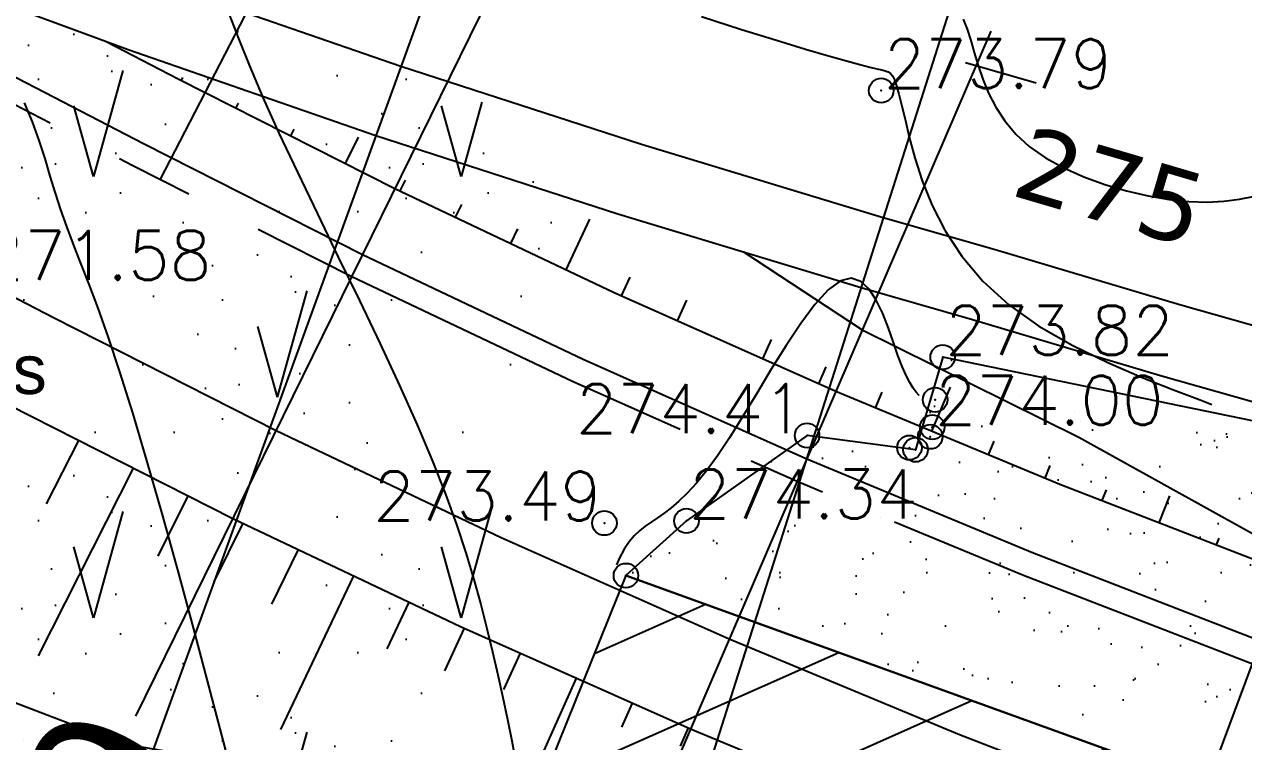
# Model space of a CAD drawing. Header units: millimetres. Extents: x 524954 to 526204, y 9523489 to 9524010.
# Drawn here: x 525396.09 to 525420.96, y 9523635.48 to 9523650.11 of the extents above; entities that cross this region are included whole.
import ezdxf
from ezdxf.enums import TextEntityAlignment as Align

# ---------------------------------------------------------------- set-up
doc = ezdxf.new("R2010")
doc.units = ezdxf.units.MM
doc.header["$PDMODE"] = 32
doc.header["$PDSIZE"] = 0.5
for name, pattern in [('AXES2', [28.575, 19.05, -3.175, 3.175, -3.175]), ('CACHE2', [4.7625, 3.175, -1.5875]), ('T1', [13, 3, -10])]:
    doc.linetypes.add(name, pattern=pattern)
for name, color, linetype in [('Bati', 6, 'Continuous'), ('Bati_H', 1, 'Continuous'), ('Bord_Route_Existante', 6, 'Continuous'), ('CN_01_00', 3, 'Continuous'), ('CN_02_00', 4, 'Continuous'), ('CN_05_00', 6, 'Continuous'), ('Cotation Courbes de niveau', 7, 'Continuous'), ('Route - Bretelle de sortie - Restitution en plan - Axe', 1, 'AXES2'), ('Route - Bretelle de sortie - Restitution en plan - GEM_BDG', 7, 'Continuous'), ('Route - Bretelle de sortie - Restitution en plan - GEM_Berme', 7, 'Continuous'), ('Route - Bretelle de sortie - Restitution en plan - GEM_Bretelle', 7, 'Continuous'), ('Route - Bretelle de sortie - Restitution en plan - GEM_Trottoir', 7, 'Continuous'), ('Route - Bretelle de sortie - Restitution en plan - Talus remblais', 94, 'Continuous'), ('Route - Bretelle de sortie - Tabulations', 7, 'Continuous'), ('Route - Bretelle de sortie - Textes - Arcs', 7, 'Continuous'), ('Route - Bretelle de sortie - Textes - Tabulations', 7, 'Continuous'), ('Route - Route de la corniche de Brazzaville - Restitution en plan - GEM_Trottoir', 7, 'Continuous'), ('Route - Route de la corniche de Brazzaville - Restitution en plan - GEM_VOIE 1', 7, 'Continuous'), ('Route - Route de la corniche de Brazzaville - Restitution en plan - GEM_VOIE 2', 7, 'Continuous'), ('Route - Route de la corniche de Brazzaville - Tabulations', 7, 'Continuous'), ('TopoAlt', 3, 'Continuous'), ('TOPOJIS', 7, 'Continuous'), ('Toponomie', 7, 'CACHE2'), ('Végétation_Plantation', 70, 'Continuous')]:
    doc.layers.add(name, color=color, linetype=linetype)
doc.styles.add('Affichages route', font='arial.ttf', dxfattribs={"height": 0.5})
doc.styles.add('Simplex 1.0', font='Simplex.shx', dxfattribs={"width": 0.99, "height": 1})
doc.styles.get("Standard").update_dxf_attribs({"font": 'arial.ttf'})
doc.styles.add('Verdana 1.0', font='verdana.ttf', dxfattribs={"width": 0.99, "height": 1})

# ---------------------------------------------------------------- blocks, each defined once
blk = doc.blocks.new('TCPOINT M')
at = {"color": 0}
blk.add_point((0, 0), dxfattribs=at)
at = {"layer": 'TopoAlt', "style": 'Simplex 1.0', "width": 0.99}
blk.add_attdef('ALT', (0.15, 0.15), '', height=1, dxfattribs=at)
blk = doc.blocks.new('MENSURA_TALSYMm_12')
at = {"layer": 'Route - Bretelle de sortie - Restitution en plan - Talus remblais'}
for p, q in [((525396.545, 9523640.334), (525397.203, 9523641.626)), ((525396.383, 9523637.233), (525398.318, 9523641.062)), ((525398.818, 9523639.261), (525399.433, 9523640.497)), ((525399.962, 9523638.739), (525400.551, 9523639.938)), ((525401.141, 9523638.285), (525401.68, 9523639.401)), ((525401.32, 9523635.73), (525402.809, 9523638.864)), ((525403.493, 9523637.376), (525403.938, 9523638.327)), ((525404.669, 9523636.927), (525405.068, 9523637.793)), ((525405.874, 9523636.542), (525406.21, 9523637.284)), ((525406.518, 9523634.904), (525407.351, 9523636.776)), ((525408.277, 9523635.774), (525408.493, 9523636.268)), ((525409.477, 9523635.39), (525409.635, 9523635.759))]:
    blk.add_line(p, q, dxfattribs=at)
blk = doc.blocks.new('MENSURA_TALSYMm_13')
at = {"layer": 'Route - Bretelle de sortie - Restitution en plan - Talus remblais'}
for p, q in [((525399.295, 9523648.973), (525399.324, 9523649.03)), ((525400.41, 9523648.409), (525400.459, 9523648.505)), ((525401.525, 9523647.844), (525401.594, 9523647.98)), ((525402.64, 9523647.279), (525402.907, 9523647.815)), ((525403.757, 9523646.717), (525403.866, 9523646.938)), ((525404.886, 9523646.181), (525405.012, 9523646.441)), ((525407.144, 9523645.107), (525407.625, 9523646.137)), ((525406.015, 9523645.644), (525406.157, 9523645.944)), ((525408.274, 9523644.574), (525408.45, 9523644.957)), ((525409.416, 9523644.066), (525409.604, 9523644.488))]:
    blk.add_line(p, q, dxfattribs=at)
blk = doc.blocks.new('MENSURA_TALSYMm_14')
at = {"layer": 'Route - Bretelle de sortie - Restitution en plan - Talus remblais'}
for p, q in [((525411.157, 9523643.291), (525411.331, 9523643.683)), ((525412.299, 9523642.783), (525412.448, 9523643.127)), ((525413.449, 9523642.294), (525413.585, 9523642.61)), ((525414.604, 9523641.815), (525414.983, 9523642.713)), ((525415.758, 9523641.335), (525415.872, 9523641.612)), ((525416.912, 9523640.855), (525417.016, 9523641.113)), ((525418.075, 9523640.397), (525418.164, 9523640.619)), ((525419.241, 9523639.946), (525419.455, 9523640.493)), ((525420.407, 9523639.496), (525420.46, 9523639.634))]:
    blk.add_line(p, q, dxfattribs=at)

msp = doc.modelspace()

# ---------------------------------------------------------------- hatches: boundary and pattern name
at = {"layer": 'Bati_H'}
h = msp.add_hatch(dxfattribs=at)
h.set_pattern_fill('_U', color=256, scale=2, angle=203.9123, style=0, pattern_type=0)
h.set_pattern_definition([(203.912285576, (0, 0), (0.81067523046, -1.82833412447), [])])
h.paths.add_polyline_path([(525426.987, 9523632.133), (525408.362, 9523638.868), (525406.279, 9523633.706), (525424.916, 9523626.509), (525424.831, 9523626.542)])
at = {"layer": 'Bord_Route_Existante'}
h = msp.add_hatch(dxfattribs=at)
h.set_pattern_fill('ALEA', color=8, scale=0.25, style=0)
h.set_pattern_definition([(312, (0.25, 0), (2.9344428012, 0.62373507155), [0, -1.875]), (67, (-0.125, 0.2165), (-2.9776384537, -0.36560803074), [0, -3.125]), (153, (-0.125, 0.2165), (0.15700786934, -2.99588860306), [0, -2.5]), (180, (-0.125, -0.2165), (1.5, -2.59807621), [0, -2.5]), (74, (-1, 0), (-2.9108871775, -0.7257656872), [0, -2.5]), (286, (-1, 0), (2.9108871775, -0.7257656872), [0, -2.5]), (52, (0.5, -0.866), (-2.97080420516, 0.41751930205), [0, -3.125]), (300, (0.5, 0.866), (2.9999999988, -7e-10), [0, -2.5]), (175, (0.5, 0.866), (1.26785478534, -2.71892335976), [0, -2.5]), (114, (0.125, 0.6495), (-2.9835656849, 0.31358539035), [0, -1.25]), (248, (0.125, -0.6495), (1.8469844247, -2.3640322603), [0, -1.55])])
h.paths.add_polyline_path([(525408.362, 9523638.868), (525426.987, 9523632.133), (525428.169, 9523635.881), (525429.987, 9523635.346), (525430.95, 9523635.779), (525431.315, 9523636.737), (525430.738, 9523637.698), (525428.92, 9523638.235), (525429.516, 9523640.154), (525423.094, 9523641.627), (525414.822, 9523643.325), (525414.269, 9523641.437), (525412.056, 9523641.726), (525409.596, 9523639.984)])
at = {"layer": 'Végétation_Plantation', "linetype": 'CACHE2', "ltscale": 0.5}
h = msp.add_hatch(dxfattribs=at)
h.set_pattern_fill('BROUSS', color=256, scale=1.5, style=0)
h.set_pattern_definition([(74.475889, (0, 0), (-3.750000001, 13.500000005), [2.25, -11.761156275]), (74.475889, (3.75, 4.5), (-3.750000001, 13.500000005), [2.25, -11.761156275]), (74.475889, (7.5, 9), (-3.750000001, 13.500000005), [2.25, -11.761156275]), (105.524111, (0, 0), (-7.500000003, 4e-10), [1.5, -12.511156275]), (105.524111, (3.75, 4.5), (-7.500000003, 4e-10), [1.5, -12.511156275]), (105.524111, (7.5, 9), (-7.500000003, 4e-10), [1.5, -12.511156275]), (0, (0.453, 0.484), (3.75, 4.5), [0, -7.5]), (0, (1.468, 1.072), (3.75, 4.5), [0, -7.5]), (0, (1.1713, 1.8804), (3.75, 4.5), [0, -7.5]), (0, (2.327, 1.9907), (3.75, 4.5), [0, -7.5]), (0, (1.64, 3.7912), (3.75, 4.5), [0, -7.5]), (0, (0.3684, 2.1545), (3.75, 4.5), [0, -7.5]), (0, (0.281, 2.4684), (3.75, 4.5), [0, -7.5]), (0, (0.0314, 3.7912), (3.75, 4.5), [0, -7.5]), (0, (-0.7807, 0.2634), (3.75, 4.5), [0, -7.5]), (0, (-0.8588, 0.9984), (3.75, 4.5), [0, -7.5]), (0, (-1.468, 0.19), (3.75, 4.5), [0, -7.5]), (0, (-1.624, 1.2924), (3.75, 4.5), [0, -7.5]), (0, (-1.1242, 1.9905), (3.75, 4.5), [0, -7.5]), (0, (-1.3274, 2.6888), (3.75, 4.5), [0, -7.5]), (0, (-1.9207, 3.5707), (3.75, 4.5), [0, -7.5]), (0, (-0.406, 2.9085), (3.75, 4.5), [0, -7.5]), (0, (-2.53, 2.064), (3.75, 4.5), [0, -7.5]), (0, (-2.7485, 0.6675), (3.75, 4.5), [0, -7.5]), (0, (-1.1235, -0.4347), (3.75, 4.5), [0, -7.5]), (0, (-0.156, -0.7287), (3.75, 4.5), [0, -7.5]), (0, (-0.812, -1.537), (3.75, 4.5), [0, -7.5]), (0, (1.5774, -1.4635), (3.75, 4.5), [0, -7.5]), (0, (0.5466, -0.3245), (3.75, 4.5), [0, -7.5]), (0, (1.468, -0.104), (3.75, 4.5), [0, -7.5])])
h.paths.add_polyline_path([(525377.673, 9523660.945), (525407.866, 9523647.437), (525404.193, 9523635.327), (525403.476, 9523627.007), (525405.987, 9523619.737), (525406.747, 9523612.886), (525407.177, 9523604.448), (525411.057, 9523590.152), (525390.646, 9523585.184), (525385.798, 9523596.139), (525380.179, 9523608.044), (525379.541, 9523623.33), (525380.945, 9523632.682), (525378.138, 9523643.509), (525376.097, 9523653.982)])

# ---------------------------------------------------------------- linework, layer by layer
at = {"layer": 'Bati', "flags": 128}
for points in [[(525408.362, 9523638.868), (525426.987, 9523632.133), (525428.169, 9523635.881), (525429.987, 9523635.346), (525430.95, 9523635.779), (525431.315, 9523636.737), (525430.738, 9523637.698), (525428.92, 9523638.235), (525429.516, 9523640.154), (525423.094, 9523641.627), (525414.822, 9523643.325), (525414.269, 9523641.437), (525412.056, 9523641.726), (525409.596, 9523639.984)], [(525426.987, 9523632.133), (525408.362, 9523638.868), (525408.362, 9523638.868), (525406.279, 9523633.706), (525424.916, 9523626.509), (525424.831, 9523626.542)]]:
    msp.add_lwpolyline(points, close=True, dxfattribs=at)
at = {"layer": 'CN_01_00', "elevation": 273, "flags": 128}
msp.add_lwpolyline([(525400.268, 9523650.319), (525400.458, 9523649.827), (525400.683, 9523649.266), (525400.956, 9523648.624), (525401.285, 9523647.896), (525401.66, 9523647.098), (525402.068, 9523646.248), (525402.494, 9523645.368), (525402.925, 9523644.478), (525403.346, 9523643.597), (525403.743, 9523642.745), (525404.103, 9523641.943), (525404.414, 9523641.205), (525404.679, 9523640.529), (525404.904, 9523639.907), (525405.096, 9523639.33), (525405.259, 9523638.79), (525405.399, 9523638.279), (525405.524, 9523637.789), (525405.638, 9523637.312), (525405.747, 9523636.842), (525405.85, 9523636.381), (525405.945, 9523635.932), (525406.032, 9523635.499), (525406.109, 9523635.087)], dxfattribs=at)
at = {"layer": 'CN_02_00', "flags": 128}
for points, elevation in [([(525409.902, 9523650.273), (525410.719, 9523650.013), (525411.435, 9523649.79), (525412.024, 9523649.611), (525412.494, 9523649.473), (525412.859, 9523649.37), (525413.134, 9523649.296), (525413.336, 9523649.245), (525413.479, 9523649.211), (525413.579, 9523649.187), (525413.651, 9523649.168), (525413.709, 9523649.147), (525413.757, 9523649.115), (525413.799, 9523649.063), (525413.84, 9523648.982), (525413.882, 9523648.862), (525413.929, 9523648.694), (525413.985, 9523648.47), (525414.054, 9523648.178), (525414.139, 9523647.815), (525414.252, 9523647.392), (525414.405, 9523646.922), (525414.608, 9523646.421), (525414.873, 9523645.903), (525415.213, 9523645.383), (525415.639, 9523644.877), (525416.162, 9523644.398), (525416.785, 9523643.96), (525417.475, 9523643.565), (525418.191, 9523643.216), (525418.891, 9523642.913), (525419.533, 9523642.658), (525420.075, 9523642.452), (525420.315, 9523642.359)], 274), ([(525396.088, 9523648.517), (525396.251, 9523648.127), (525396.387, 9523647.748), (525396.506, 9523647.379), (525396.614, 9523647.021), (525396.719, 9523646.671), (525396.828, 9523646.329), (525396.948, 9523645.991), (525397.082, 9523645.641), (525397.232, 9523645.258), (525397.4, 9523644.825), (525397.588, 9523644.321), (525397.799, 9523643.726), (525398.034, 9523643.022), (525398.296, 9523642.189), (525398.585, 9523641.218), (525398.894, 9523640.136), (525399.213, 9523638.984), (525399.534, 9523637.799), (525399.848, 9523636.62), (525400.146, 9523635.486), (525400.418, 9523634.436)], 272), ([(525414.341, 9523642.546), (525414.335, 9523642.551), (525414.279, 9523642.611), (525414.218, 9523642.695), (525414.15, 9523642.805), (525414.076, 9523642.949), (525413.996, 9523643.131), (525413.91, 9523643.356), (525413.816, 9523643.624), (525413.714, 9523643.918), (525413.599, 9523644.213), (525413.468, 9523644.486), (525413.32, 9523644.713), (525413.15, 9523644.87), (525412.957, 9523644.934), (525412.736, 9523644.881), (525412.487, 9523644.696), (525412.214, 9523644.397), (525411.926, 9523644.01), (525411.627, 9523643.561), (525411.326, 9523643.078), (525411.029, 9523642.585), (525410.742, 9523642.11), (525410.473, 9523641.678), (525410.227, 9523641.311), (525410.003, 9523641.006), (525409.798, 9523640.756), (525409.612, 9523640.552), (525409.442, 9523640.387), (525409.285, 9523640.253), (525409.14, 9523640.143), (525409.005, 9523640.047), (525408.876, 9523639.96), (525408.755, 9523639.874), (525408.64, 9523639.782), (525408.53, 9523639.678), (525408.426, 9523639.556), (525408.326, 9523639.408), (525408.229, 9523639.229), (525408.169, 9523639.09)], 274)]:
    msp.add_lwpolyline(points, dxfattribs=dict(at, elevation=elevation))
at = {"layer": 'CN_05_00', "elevation": 275, "flags": 128}
msp.add_lwpolyline([(525415.239, 9523650.218), (525415.321, 9523650.014), (525415.394, 9523649.788), (525415.467, 9523649.539), (525415.548, 9523649.273), (525415.643, 9523648.995), (525415.76, 9523648.711), (525415.906, 9523648.426), (525416.088, 9523648.146), (525416.313, 9523647.877), (525416.588, 9523647.625), (525416.918, 9523647.394), (525417.293, 9523647.187), (525417.702, 9523647.005), (525418.133, 9523646.848), (525418.575, 9523646.718), (525419.016, 9523646.617), (525419.443, 9523646.544), (525419.846, 9523646.502), (525420.215, 9523646.49), (525420.557, 9523646.506), (525420.878, 9523646.546), (525421.188, 9523646.607)], dxfattribs=at)
at = {"layer": 'Route - Bretelle de sortie - Restitution en plan - Axe', "ltscale": 0.5, "flags": 128}
msp.add_lwpolyline([(525362.97, 9523665.964), (525367.304, 9523663.471), (525371.686, 9523661.063), (525376.112, 9523658.737), (525380.551, 9523656.436), (525384.99, 9523654.135), (525393.868, 9523649.533), (525398.307, 9523647.232), (525402.768, 9523644.973), (525407.283, 9523642.826), (525411.851, 9523640.793), (525416.468, 9523638.874), (525421.131, 9523637.072), (525425.839, 9523635.386), (525430.587, 9523633.819), (525435.372, 9523632.371), (525440.192, 9523631.043), (525445.044, 9523629.835), (525449.925, 9523628.75), (525459.732, 9523626.795), (525469.541, 9523624.851), (525479.35, 9523622.907), (525489.16, 9523620.963), (525498.969, 9523619.019), (525506.811, 9523617.465), (525508.778, 9523617.076), (525513.691, 9523616.148), (525518.628, 9523615.357), (525523.596, 9523614.801), (525528.59, 9523614.582), (525533.332, 9523614.777), (525538.029, 9523615.447), (525538.524, 9523615.55), (525543.336, 9523616.898), (525547.941, 9523618.836), (525552.269, 9523621.333), (525556.252, 9523624.35), (525557.224, 9523625.214), (525560.26, 9523628.325), (525562.941, 9523631.748), (525564.636, 9523634.387), (525566.118, 9523637.15), (525566.895, 9523638.844), (525567.598, 9523640.569), (525569.14, 9523645.323), (525570.248, 9523650.198), (525571.009, 9523655.139), (525571.519, 9523660.112), (525571.863, 9523664.901), (525572.043, 9523667.868), (525572.175, 9523670.09), (525572.769, 9523680.073), (525573.364, 9523690.055), (525573.958, 9523700.037), (525574.552, 9523710.02), (525575.146, 9523720.002), (525575.741, 9523729.984), (525576.335, 9523739.967), (525576.929, 9523749.949), (525576.995, 9523751.051)], dxfattribs=at)
at = {"layer": 'Route - Bretelle de sortie - Restitution en plan - GEM_BDG', "flags": 128}
msp.add_lwpolyline([(525384.349, 9523655.03), (525394.098, 9523649.977), (525398.537, 9523647.676), (525402.988, 9523645.422), (525407.492, 9523643.281), (525412.048, 9523641.252), (525416.654, 9523639.338), (525421.306, 9523637.54), (525426.001, 9523635.859), (525430.737, 9523634.296), (525435.511, 9523632.851), (525440.319, 9523631.526), (525445.159, 9523630.322), (525450.027, 9523629.239), (525459.829, 9523627.285), (525469.638, 9523625.341)], dxfattribs=at)
at = {"layer": 'Route - Bretelle de sortie - Restitution en plan - GEM_Berme', "flags": 128}
msp.add_lwpolyline([(525397.761, 9523649.767), (525399.227, 9523649.007), (525403.649, 9523646.769), (525408.119, 9523644.643), (525412.641, 9523642.63), (525417.212, 9523640.731), (525421.829, 9523638.946), (525426.489, 9523637.277), (525431.19, 9523635.726), (525435.927, 9523634.292), (525440.699, 9523632.977), (525445.503, 9523631.782), (525450.335, 9523630.708), (525460.121, 9523628.757), (525469.93, 9523626.813)], dxfattribs=at)
at = {"layer": 'Route - Bretelle de sortie - Restitution en plan - GEM_Bretelle', "flags": 128}
msp.add_lwpolyline([(525368.201, 9523658.971), (525370.029, 9523657.979), (525374.501, 9523655.63), (525378.94, 9523653.329), (525383.379, 9523651.028), (525392.257, 9523646.425), (525396.696, 9523644.124), (525401.225, 9523641.831), (525405.82, 9523639.647), (525410.467, 9523637.578), (525415.165, 9523635.626), (525419.91, 9523633.791), (525424.7, 9523632.076), (525429.531, 9523630.482), (525434.4, 9523629.008), (525439.305, 9523627.657), (525444.242, 9523626.429), (525449.208, 9523625.324), (525459.052, 9523623.362), (525468.861, 9523621.418)], dxfattribs=at)
at = {"layer": 'Route - Bretelle de sortie - Restitution en plan - GEM_Trottoir', "flags": 128}
msp.add_lwpolyline([(525367.264, 9523657.204), (525369.083, 9523656.217), (525373.581, 9523653.854), (525378.02, 9523651.553), (525382.459, 9523649.252), (525391.337, 9523644.65), (525395.776, 9523642.349), (525400.344, 9523640.036), (525404.984, 9523637.83), (525409.677, 9523635.741), (525414.421, 9523633.769), (525419.213, 9523631.917), (525424.049, 9523630.185), (525428.928, 9523628.575), (525433.845, 9523627.087), (525438.798, 9523625.722), (525443.783, 9523624.482), (525448.798, 9523623.367), (525458.663, 9523621.4), (525468.472, 9523619.456)], dxfattribs=at)
at = {"layer": 'Route - Bretelle de sortie - Restitution en plan - Talus remblais', "flags": 128}
for points in [[(525362.105, 9523647.48), (525364.018, 9523646.787), (525368.395, 9523643.85), (525374.151, 9523644.09), (525379.42, 9523643.39), (525381.132, 9523642.542), (525383.955, 9523641.274), (525388.573, 9523639.318), (525393.169, 9523637.32), (525398.087, 9523635.439), (525403.458, 9523634.515), (525409.083, 9523634.359), (525414.031, 9523632.797), (525418.957, 9523631.229), (525423.928, 9523629.833), (525428.847, 9523628.318), (525433.845, 9523627.087)], [(525410.76, 9523645.473), (525413.179, 9523643.879), (525417.597, 9523641.689), (525421.952, 9523639.276), (525426.815, 9523638.223), (525431.203, 9523635.769), (525435.972, 9523634.446), (525436.205, 9523635.253), (525440.774, 9523633.263), (525445.767, 9523632.902), (525450.466, 9523631.337), (525455.458, 9523630.947), (525460.491, 9523630.627), (525470.383, 9523629.097)]]:
    msp.add_lwpolyline(points, dxfattribs=at)
at = {"layer": 'Route - Bretelle de sortie - Tabulations'}
for p, q in [((525407.174, 9523653.95), (525398.361, 9523635.997)), ((525415.803, 9523649.979), (525407.898, 9523631.607)), ((525424.62, 9523646.443), (525417.643, 9523627.7))]:
    msp.add_line(p, q, dxfattribs=at)
at = {"layer": 'Route - Bretelle de sortie - Textes - Arcs'}
msp.add_line((525398.858, 9523646.946), (525431.073, 9523709.092), dxfattribs=at)
at = {"layer": 'Route - Route de la corniche de Brazzaville - Restitution en plan - GEM_Trottoir', "flags": 128}
msp.add_lwpolyline([(525384.349, 9523655.03), (525388.654, 9523653.242), (525393.489, 9523651.346), (525398.212, 9523649.601), (525403.262, 9523647.849), (525408.195, 9523646.248), (525413.157, 9523644.748), (525415.433, 9523644.096), (525419.262, 9523642.949), (525423.107, 9523641.862), (525428.116, 9523640.542), (525433.15, 9523639.322), (525438.208, 9523638.203), (525443.287, 9523637.185), (525453.158, 9523635.352), (525462.991, 9523633.53), (525472.823, 9523631.707)], dxfattribs=at)
at = {"layer": 'Route - Route de la corniche de Brazzaville - Restitution en plan - GEM_VOIE 1', "linetype": 'T1', "ltscale": 0.5, "flags": 128}
msp.add_lwpolyline([(525224.038, 9523745.506), (525227.346, 9523744.16), (525231.934, 9523742.285), (525236.429, 9523740.361), (525240.885, 9523738.347), (525245.3, 9523736.245), (525249.672, 9523734.055), (525254, 9523731.778), (525262.666, 9523726.963), (525271.393, 9523722.081), (525280.12, 9523717.199), (525283.41, 9523715.358), (525288.847, 9523712.316), (525297.574, 9523707.434), (525306.301, 9523702.551), (525315.028, 9523697.669), (525323.755, 9523692.786), (525332.483, 9523687.904), (525341.21, 9523683.021), (525349.937, 9523678.139), (525351.979, 9523676.996), (525358.664, 9523673.256), (525360.658, 9523672.141), (525367.496, 9523668.537), (525372.041, 9523666.209), (525376.629, 9523663.974), (525381.259, 9523661.833), (525385.929, 9523659.785), (525390.636, 9523657.832), (525395.38, 9523655.975), (525400.013, 9523654.265), (525404.966, 9523652.549), (525409.805, 9523650.982), (525414.671, 9523649.513), (525416.904, 9523648.874), (525420.659, 9523647.75), (525424.43, 9523646.684), (525429.342, 9523645.389), (525434.279, 9523644.193), (525439.239, 9523643.095), (525444.22, 9523642.097), (525454.07, 9523640.269), (525463.902, 9523638.446), (525473.735, 9523636.623), (525483.567, 9523634.8), (525493.4, 9523632.977), (525503.232, 9523631.155), (525513.065, 9523629.332), (525522.897, 9523627.509), (525532.73, 9523625.686), (525542.562, 9523623.864), (525552.395, 9523622.041), (525556.495, 9523621.281), (525562.227, 9523620.218), (525572.059, 9523618.395), (525581.915, 9523616.575), (525586.885, 9523615.711), (525591.864, 9523614.901), (525596.851, 9523614.147), (525601.847, 9523613.449), (525606.85, 9523612.806), (525611.861, 9523612.218), (525616.877, 9523611.687), (525621.899, 9523611.211), (525626.926, 9523610.791), (525631.957, 9523610.427), (525636.992, 9523610.119), (525642.03, 9523609.866), (525647.071, 9523609.67), (525652.113, 9523609.53), (525657.157, 9523609.445), (525662.201, 9523609.417), (525667.246, 9523609.445), (525672.289, 9523609.529), (525677.332, 9523609.669), (525682.372, 9523609.865), (525687.41, 9523610.117), (525692.445, 9523610.425), (525697.477, 9523610.789), (525702.504, 9523611.208), (525707.526, 9523611.684), (525712.542, 9523612.215), (525717.552, 9523612.802), (525722.555, 9523613.445), (525727.551, 9523614.143), (525732.539, 9523614.897), (525737.518, 9523615.706), (525742.488, 9523616.57), (525747.448, 9523617.49), (525752.397, 9523618.464), (525757.336, 9523619.494), (525762.262, 9523620.578), (525767.176, 9523621.717), (525772.077, 9523622.91), (525776.965, 9523624.158), (525781.839, 9523625.46), (525786.697, 9523626.817), (525791.541, 9523628.227), (525796.368, 9523629.69), (525801.179, 9523631.208), (525805.972, 9523632.778), (525810.748, 9523634.402), (525815.506, 9523636.079), (525820.245, 9523637.809), (525824.964, 9523639.591), (525829.663, 9523641.425), (525834.341, 9523643.312), (525838.998, 9523645.25), (525843.634, 9523647.24), (525848.246, 9523649.282), (525852.836, 9523651.374), (525857.403, 9523653.518), (525861.945, 9523655.712), (525866.463, 9523657.956), (525870.955, 9523660.25), (525875.422, 9523662.594), (525879.862, 9523664.988), (525884.276, 9523667.431), (525888.662, 9523669.923), (525893.02, 9523672.463), (525897.349, 9523675.052), (525901.65, 9523677.688), (525905.921, 9523680.372), (525910.162, 9523683.104), (525914.372, 9523685.882), (525918.551, 9523688.707), (525922.699, 9523691.578), (525926.814, 9523694.495), (525930.897, 9523697.458), (525934.946, 9523700.466), (525938.962, 9523703.519), (525942.944, 9523706.616), (525946.891, 9523709.757), (525950.803, 9523712.942), (525954.679, 9523716.17), (525958.519, 9523719.441), (525962.323, 9523722.754), (525966.09, 9523726.11), (525969.819, 9523729.507), (525973.51, 9523732.945), (525977.162, 9523736.425), (525980.776, 9523739.944), (525984.35, 9523743.503), (525987.885, 9523747.102), (525991.38, 9523750.74), (525994.833, 9523754.417), (525998.246, 9523758.132), (526001.617, 9523761.884), (526004.947, 9523765.674), (526008.234, 9523769.5), (526011.478, 9523773.363), (526014.679, 9523777.262), (526017.837, 9523781.195), (526020.951, 9523785.164), (526024.02, 9523789.167), (526027.045, 9523793.204), (526030.025, 9523797.274), (526032.959, 9523801.377), (526035.848, 9523805.513), (526038.69, 9523809.68), (526041.486, 9523813.879), (526044.235, 9523818.108), (526046.937, 9523822.368), (526049.587, 9523826.643), (526054.834, 9523835.156), (526060.08, 9523843.669), (526062.704, 9523847.926), (526065.327, 9523852.182), (526067.63, 9523855.918)], dxfattribs=at)
at = {"layer": 'Route - Route de la corniche de Brazzaville - Restitution en plan - GEM_VOIE 2', "flags": 128}
msp.add_lwpolyline([(525394.056, 9523652.735), (525398.752, 9523651), (525403.773, 9523649.259), (525408.678, 9523647.669), (525413.611, 9523646.177), (525415.874, 9523645.529), (525419.681, 9523644.39), (525423.504, 9523643.309), (525428.484, 9523641.996), (525433.489, 9523640.783), (525438.517, 9523639.67), (525443.567, 9523638.659), (525453.432, 9523636.827), (525463.264, 9523635.004), (525473.097, 9523633.182)], dxfattribs=at)
at = {"layer": 'Route - Route de la corniche de Brazzaville - Tabulations'}
for p, q in [((525409.841, 9523666), (525389.394, 9523609.592)), ((525418.93, 9523662.91), (525400.754, 9523605.729))]:
    msp.add_line(p, q, dxfattribs=at)

# ---------------------------------------------------------------- block references
at = {"layer": 'Route - Bretelle de sortie - Restitution en plan - Talus remblais'}
for name in ['MENSURA_TALSYMm_14', 'MENSURA_TALSYMm_12', 'MENSURA_TALSYMm_13']:
    msp.add_blockref(name, (0, 0), dxfattribs=at)
at = {"layer": 'TOPOJIS'}
ref = msp.add_blockref('TCPOINT M', (525413.568, 9523648.764, 273.79), dxfattribs=at)
ref.add_attrib('ALT', '273.79', (525413.618, 9523648.814, 273.79), dxfattribs={"layer": 'TopoAlt', "height": 1, "style": 'Simplex 1.0', "width": 0.99})
ref = msp.add_blockref('TCPOINT M', (525395.188, 9523644.852, 271.58), dxfattribs=at)
ref.add_attrib('ALT', '271.58', (525395.238, 9523644.902, 271.58), dxfattribs={"layer": 'TopoAlt', "height": 1, "style": 'Simplex 1.0', "width": 0.99})
ref = msp.add_blockref('TCPOINT M', (525414.822, 9523643.325, 273.82), dxfattribs=at)
ref.add_attrib('ALT', '273.82', (525414.872, 9523643.375, 273.82), dxfattribs={"layer": 'TopoAlt', "height": 1, "style": 'Simplex 1.0', "width": 0.99})
ref = msp.add_blockref('TCPOINT M', (525414.611, 9523641.897, 274), dxfattribs=at)
ref.add_attrib('ALT', '274.00', (525414.661, 9523641.947, 274), dxfattribs={"layer": 'TopoAlt', "height": 1, "style": 'Simplex 1.0', "width": 0.99})
ref = msp.add_blockref('TCPOINT M', (525412.056, 9523641.726, 274.41), dxfattribs=at)
ref.add_attrib('ALT', '274.41', dxfattribs={"layer": 'TopoAlt', "height": 1, "style": 'Simplex 1.0', "width": 0.99}).set_placement((525412.006, 9523641.776, 274.41), align=Align.RIGHT)
for p in [(525414.668, 9523642.455, 273.97), (525414.569, 9523641.701, 274.25), (525414.144, 9523641.478, 274.45), (525414.269, 9523641.437, 274.25), (525408.362, 9523638.868, 274.7)]:
    msp.add_blockref('TCPOINT M', p, dxfattribs=at)
ref = msp.add_blockref('TCPOINT M', (525407.923, 9523639.94, 273.49), dxfattribs=at)
ref.add_attrib('ALT', '273.49', dxfattribs={"layer": 'TopoAlt', "height": 1, "style": 'Simplex 1.0', "width": 0.99}).set_placement((525407.873, 9523639.99, 273.49), align=Align.RIGHT)
ref = msp.add_blockref('TCPOINT M', (525409.596, 9523639.984, 274.34), dxfattribs=at)
ref.add_attrib('ALT', '274.34', (525409.646, 9523640.034, 274.34), dxfattribs={"layer": 'TopoAlt', "height": 1, "style": 'Simplex 1.0', "width": 0.99})

# ---------------------------------------------------------------- texts
at = {"layer": 'Cotation Courbes de niveau', "style": 'Verdana 1.0', "width": 0.99}
msp.add_text('275', height=1.5, rotation=343.6295, dxfattribs=at).set_placement((525418.248, 9523646.814, 275), align=Align.MIDDLE_CENTER)
at = {"layer": 'Route - Bretelle de sortie - Textes - Tabulations', "style": 'Affichages route'}
msp.add_text('60.0', height=3, rotation=243.8535, dxfattribs=at).set_placement((525398.251, 9523635.772), align=Align.MIDDLE_LEFT)
at = {"layer": 'Toponomie', "insert": (525384.403, 9523643.573), "char_height": 1, "width": 42.68298, "attachment_point": 1}
msp.add_mtext("Culture d'Arachides", dxfattribs=at)

doc.saveas('drawing.dxf')
